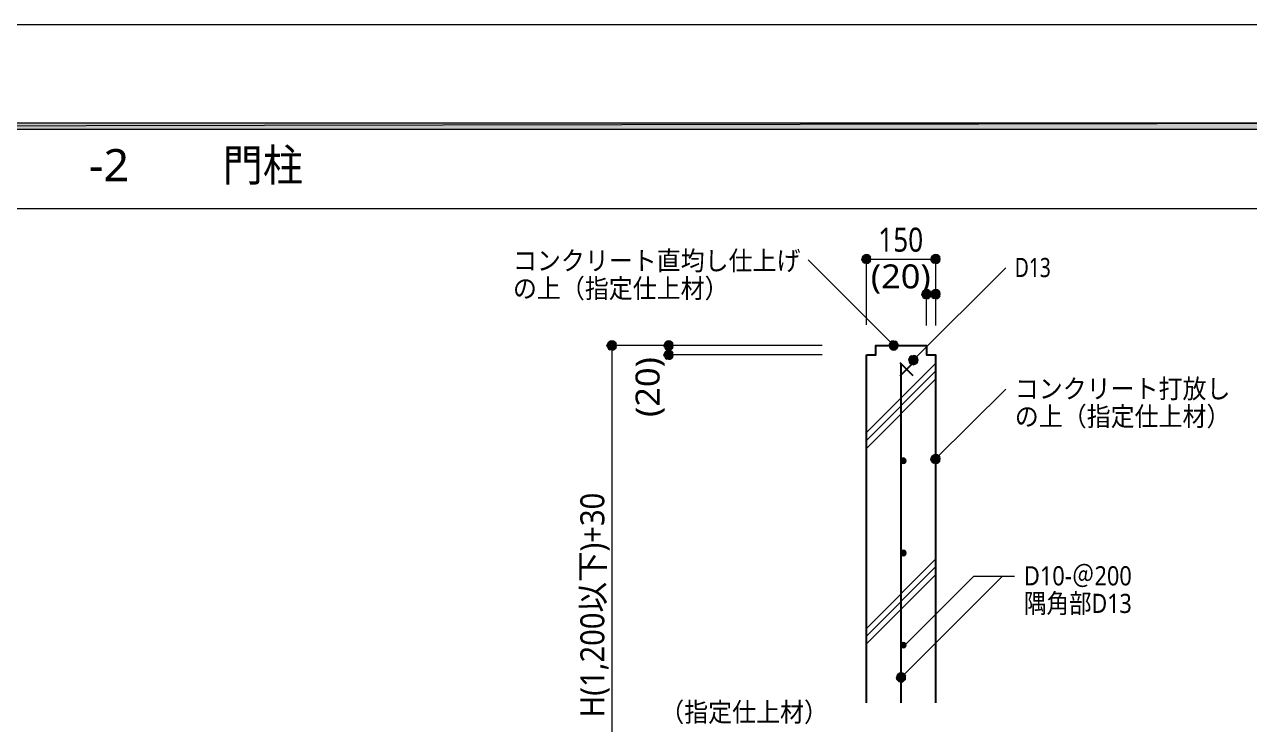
# Model space of a CAD drawing. Header units: millimetres. Extents: x 0 to 420, y 0 to 297.
# Drawn here: x 213.2 to 346.1, y 221.1 to 297 of the extents above; entities that cross this region are included whole.
import ezdxf
from ezdxf.enums import TextEntityAlignment as Align

# ---------------------------------------------------------------- set-up
doc = ezdxf.new("R2010")
doc.units = ezdxf.units.MM
doc.styles.add('kst32b', font='NotoSansJP-Variable.ttf')

msp = doc.modelspace()

# ---------------------------------------------------------------- hatches: boundary and pattern name
h = msp.add_hatch(color=7)
h.paths.add_polyline_path([(394.17, 285.62), (394.17, 286.32), (26.18, 285.62), (394.17, 285.62)])
h.paths.add_polyline_path([(394.17, 286.32), (26.18, 285.62), (26.18, 286.32), (394.17, 286.32)])
h = msp.add_hatch(color=7)
h.paths.add_polyline_path([(304.06, 271.72), (304.02, 271.53), (304.52, 271.53), (304.06, 271.72)])
h.paths.add_polyline_path([(304.02, 271.53), (304.52, 271.53), (304.06, 271.34), (304.02, 271.53)])
h.paths.add_polyline_path([(304.52, 271.53), (304.06, 271.34), (304.17, 271.19), (304.52, 271.53)])
h = msp.add_hatch(color=7)
h.paths.add_polyline_path([(304.52, 272.03), (304.33, 271.99), (304.52, 271.53), (304.52, 272.03)])
h.paths.add_polyline_path([(304.33, 271.99), (304.52, 271.53), (304.17, 271.89), (304.33, 271.99)])
h.paths.add_polyline_path([(304.52, 271.53), (304.17, 271.89), (304.06, 271.72), (304.52, 271.53)])
h = msp.add_hatch(color=7)
h.paths.add_polyline_path([(304.17, 271.19), (304.33, 271.08), (304.52, 271.53), (304.17, 271.19)])
h.paths.add_polyline_path([(304.33, 271.08), (304.52, 271.53), (304.52, 271.04), (304.33, 271.08)])
h.paths.add_polyline_path([(304.52, 271.53), (304.52, 271.04), (304.72, 271.08), (304.52, 271.53)])
for points in [[(304.72, 271.99), (304.52, 272.03), (304.52, 271.53), (304.72, 271.99)], [(312.21, 271.99), (312.02, 272.03), (312.02, 271.53), (312.21, 271.99)], [(311.21, 268.18), (311.02, 268.22), (311.02, 267.72), (311.21, 268.18)], [(312.21, 268.18), (312.02, 268.22), (312.02, 267.72), (312.21, 268.18)], [(277.07, 262.61), (276.88, 262.66), (276.88, 262.15), (277.07, 262.61)], [(283.23, 262.61), (283.04, 262.66), (283.04, 262.15), (283.23, 262.61)], [(307.28, 262.61), (307.13, 262.51), (307.47, 262.15), (307.28, 262.61)], [(283.23, 261.62), (283.04, 261.66), (283.04, 261.15), (283.23, 261.62)], [(309.14, 260.39), (309.24, 260.22), (309.6, 260.58), (309.14, 260.39)], [(312.21, 250.3), (312.02, 250.34), (312.02, 249.85), (312.21, 250.3)], [(308.46, 226.61), (308.27, 226.65), (308.27, 226.14), (308.46, 226.61)]]:
    msp.add_hatch(color=7).paths.add_polyline_path(points)
h = msp.add_hatch(color=7)
h.paths.add_polyline_path([(305.01, 271.53), (304.97, 271.72), (304.52, 271.53), (305.01, 271.53)])
h.paths.add_polyline_path([(304.97, 271.72), (304.52, 271.53), (304.86, 271.89), (304.97, 271.72)])
h.paths.add_polyline_path([(304.52, 271.53), (304.86, 271.89), (304.72, 271.99), (304.52, 271.53)])
h = msp.add_hatch(color=7)
h.paths.add_polyline_path([(304.72, 271.08), (304.86, 271.19), (304.52, 271.53), (304.72, 271.08)])
h.paths.add_polyline_path([(304.86, 271.19), (304.52, 271.53), (304.97, 271.34), (304.86, 271.19)])
h.paths.add_polyline_path([(304.52, 271.53), (304.97, 271.34), (305.01, 271.53), (304.52, 271.53)])
h = msp.add_hatch(color=7)
h.paths.add_polyline_path([(311.55, 271.72), (311.51, 271.53), (312.02, 271.53), (311.55, 271.72)])
h.paths.add_polyline_path([(311.51, 271.53), (312.02, 271.53), (311.55, 271.34), (311.51, 271.53)])
h.paths.add_polyline_path([(312.02, 271.53), (311.55, 271.34), (311.66, 271.19), (312.02, 271.53)])
h = msp.add_hatch(color=7)
h.paths.add_polyline_path([(312.02, 272.03), (311.83, 271.99), (312.02, 271.53), (312.02, 272.03)])
h.paths.add_polyline_path([(311.83, 271.99), (312.02, 271.53), (311.66, 271.89), (311.83, 271.99)])
h.paths.add_polyline_path([(312.02, 271.53), (311.66, 271.89), (311.55, 271.72), (312.02, 271.53)])
h = msp.add_hatch(color=7)
h.paths.add_polyline_path([(311.66, 271.19), (311.83, 271.08), (312.02, 271.53), (311.66, 271.19)])
h.paths.add_polyline_path([(311.83, 271.08), (312.02, 271.53), (312.02, 271.04), (311.83, 271.08)])
h.paths.add_polyline_path([(312.02, 271.53), (312.02, 271.04), (312.21, 271.08), (312.02, 271.53)])
h = msp.add_hatch(color=7)
h.paths.add_polyline_path([(312.53, 271.53), (312.48, 271.72), (312.02, 271.53), (312.53, 271.53)])
h.paths.add_polyline_path([(312.48, 271.72), (312.02, 271.53), (312.38, 271.89), (312.48, 271.72)])
h.paths.add_polyline_path([(312.02, 271.53), (312.38, 271.89), (312.21, 271.99), (312.02, 271.53)])
h = msp.add_hatch(color=7)
h.paths.add_polyline_path([(312.21, 271.08), (312.38, 271.19), (312.02, 271.53), (312.21, 271.08)])
h.paths.add_polyline_path([(312.38, 271.19), (312.02, 271.53), (312.48, 271.34), (312.38, 271.19)])
h.paths.add_polyline_path([(312.02, 271.53), (312.48, 271.34), (312.53, 271.53), (312.02, 271.53)])
h = msp.add_hatch(color=7)
h.paths.add_polyline_path([(310.56, 267.91), (310.52, 267.72), (311.02, 267.72), (310.56, 267.91)])
h.paths.add_polyline_path([(310.52, 267.72), (311.02, 267.72), (310.56, 267.53), (310.52, 267.72)])
h.paths.add_polyline_path([(311.02, 267.72), (310.56, 267.53), (310.66, 267.36), (311.02, 267.72)])
h = msp.add_hatch(color=7)
h.paths.add_polyline_path([(311.02, 268.22), (310.83, 268.18), (311.02, 267.72), (311.02, 268.22)])
h.paths.add_polyline_path([(310.83, 268.18), (311.02, 267.72), (310.66, 268.08), (310.83, 268.18)])
h.paths.add_polyline_path([(311.02, 267.72), (310.66, 268.08), (310.56, 267.91), (311.02, 267.72)])
h = msp.add_hatch(color=7)
h.paths.add_polyline_path([(310.66, 267.36), (310.83, 267.25), (311.02, 267.72), (310.66, 267.36)])
h.paths.add_polyline_path([(310.83, 267.25), (311.02, 267.72), (311.02, 267.23), (310.83, 267.25)])
h.paths.add_polyline_path([(311.02, 267.72), (311.02, 267.23), (311.21, 267.25), (311.02, 267.72)])
h = msp.add_hatch(color=7)
h.paths.add_polyline_path([(311.51, 267.72), (311.47, 267.91), (311.02, 267.72), (311.51, 267.72)])
h.paths.add_polyline_path([(311.47, 267.91), (311.02, 267.72), (311.36, 268.08), (311.47, 267.91)])
h.paths.add_polyline_path([(311.02, 267.72), (311.36, 268.08), (311.21, 268.18), (311.02, 267.72)])
h = msp.add_hatch(color=7)
h.paths.add_polyline_path([(311.21, 267.25), (311.36, 267.36), (311.02, 267.72), (311.21, 267.25)])
h.paths.add_polyline_path([(311.36, 267.36), (311.02, 267.72), (311.47, 267.53), (311.36, 267.36)])
h.paths.add_polyline_path([(311.02, 267.72), (311.47, 267.53), (311.51, 267.72), (311.02, 267.72)])
h = msp.add_hatch(color=7)
h.paths.add_polyline_path([(311.55, 267.91), (311.51, 267.72), (312.02, 267.72), (311.55, 267.91)])
h.paths.add_polyline_path([(311.51, 267.72), (312.02, 267.72), (311.55, 267.53), (311.51, 267.72)])
h.paths.add_polyline_path([(312.02, 267.72), (311.55, 267.53), (311.66, 267.36), (312.02, 267.72)])
h = msp.add_hatch(color=7)
h.paths.add_polyline_path([(312.02, 268.22), (311.83, 268.18), (312.02, 267.72), (312.02, 268.22)])
h.paths.add_polyline_path([(311.83, 268.18), (312.02, 267.72), (311.66, 268.08), (311.83, 268.18)])
h.paths.add_polyline_path([(312.02, 267.72), (311.66, 268.08), (311.55, 267.91), (312.02, 267.72)])
h = msp.add_hatch(color=7)
h.paths.add_polyline_path([(311.66, 267.36), (311.83, 267.25), (312.02, 267.72), (311.66, 267.36)])
h.paths.add_polyline_path([(311.83, 267.25), (312.02, 267.72), (312.02, 267.23), (311.83, 267.25)])
h.paths.add_polyline_path([(312.02, 267.72), (312.02, 267.23), (312.21, 267.25), (312.02, 267.72)])
h = msp.add_hatch(color=7)
h.paths.add_polyline_path([(312.53, 267.72), (312.48, 267.91), (312.02, 267.72), (312.53, 267.72)])
h.paths.add_polyline_path([(312.48, 267.91), (312.02, 267.72), (312.38, 268.08), (312.48, 267.91)])
h.paths.add_polyline_path([(312.02, 267.72), (312.38, 268.08), (312.21, 268.18), (312.02, 267.72)])
h = msp.add_hatch(color=7)
h.paths.add_polyline_path([(312.21, 267.25), (312.38, 267.36), (312.02, 267.72), (312.21, 267.25)])
h.paths.add_polyline_path([(312.38, 267.36), (312.02, 267.72), (312.48, 267.53), (312.38, 267.36)])
h.paths.add_polyline_path([(312.02, 267.72), (312.48, 267.53), (312.53, 267.72), (312.02, 267.72)])
h = msp.add_hatch(color=7)
h.paths.add_polyline_path([(276.42, 262.34), (276.37, 262.15), (276.88, 262.15), (276.42, 262.34)])
h.paths.add_polyline_path([(276.37, 262.15), (276.88, 262.15), (276.42, 261.96), (276.37, 262.15)])
h.paths.add_polyline_path([(276.88, 262.15), (276.42, 261.96), (276.52, 261.81), (276.88, 262.15)])
h = msp.add_hatch(color=7)
h.paths.add_polyline_path([(276.88, 262.66), (276.69, 262.61), (276.88, 262.15), (276.88, 262.66)])
h.paths.add_polyline_path([(276.69, 262.61), (276.88, 262.15), (276.52, 262.51), (276.69, 262.61)])
h.paths.add_polyline_path([(276.88, 262.15), (276.52, 262.51), (276.42, 262.34), (276.88, 262.15)])
h = msp.add_hatch(color=7)
h.paths.add_polyline_path([(276.52, 261.81), (276.69, 261.7), (276.88, 262.15), (276.52, 261.81)])
h.paths.add_polyline_path([(276.69, 261.7), (276.88, 262.15), (276.88, 261.66), (276.69, 261.7)])
h.paths.add_polyline_path([(276.88, 262.15), (276.88, 261.66), (277.07, 261.7), (276.88, 262.15)])
h = msp.add_hatch(color=7)
h.paths.add_polyline_path([(277.39, 262.15), (277.35, 262.34), (276.88, 262.15), (277.39, 262.15)])
h.paths.add_polyline_path([(277.35, 262.34), (276.88, 262.15), (277.24, 262.51), (277.35, 262.34)])
h.paths.add_polyline_path([(276.88, 262.15), (277.24, 262.51), (277.07, 262.61), (276.88, 262.15)])
h = msp.add_hatch(color=7)
h.paths.add_polyline_path([(277.07, 261.7), (277.24, 261.81), (276.88, 262.15), (277.07, 261.7)])
h.paths.add_polyline_path([(277.24, 261.81), (276.88, 262.15), (277.35, 261.96), (277.24, 261.81)])
h.paths.add_polyline_path([(276.88, 262.15), (277.35, 261.96), (277.39, 262.15), (276.88, 262.15)])
h = msp.add_hatch(color=7)
h.paths.add_polyline_path([(282.6, 262.34), (282.55, 262.15), (283.04, 262.15), (282.6, 262.34)])
h.paths.add_polyline_path([(282.55, 262.15), (283.04, 262.15), (282.6, 261.96), (282.55, 262.15)])
h.paths.add_polyline_path([(283.04, 262.15), (282.6, 261.96), (282.7, 261.81), (283.04, 262.15)])
h = msp.add_hatch(color=7)
h.paths.add_polyline_path([(283.04, 262.66), (282.85, 262.61), (283.04, 262.15), (283.04, 262.66)])
h.paths.add_polyline_path([(282.85, 262.61), (283.04, 262.15), (282.7, 262.51), (282.85, 262.61)])
h.paths.add_polyline_path([(283.04, 262.15), (282.7, 262.51), (282.6, 262.34), (283.04, 262.15)])
h = msp.add_hatch(color=7)
h.paths.add_polyline_path([(282.7, 261.81), (282.85, 261.7), (283.04, 262.15), (282.7, 261.81)])
h.paths.add_polyline_path([(282.85, 261.7), (283.04, 262.15), (283.04, 261.66), (282.85, 261.7)])
h.paths.add_polyline_path([(283.04, 262.15), (283.04, 261.66), (283.23, 261.7), (283.04, 262.15)])
h = msp.add_hatch(color=7)
h.paths.add_polyline_path([(283.55, 262.15), (283.51, 262.34), (283.04, 262.15), (283.55, 262.15)])
h.paths.add_polyline_path([(283.51, 262.34), (283.04, 262.15), (283.4, 262.51), (283.51, 262.34)])
h.paths.add_polyline_path([(283.04, 262.15), (283.4, 262.51), (283.23, 262.61), (283.04, 262.15)])
h = msp.add_hatch(color=7)
h.paths.add_polyline_path([(283.23, 261.7), (283.4, 261.81), (283.04, 262.15), (283.23, 261.7)])
h.paths.add_polyline_path([(283.4, 261.81), (283.04, 262.15), (283.51, 261.96), (283.4, 261.81)])
h.paths.add_polyline_path([(283.04, 262.15), (283.51, 261.96), (283.55, 262.15), (283.04, 262.15)])
h = msp.add_hatch(color=7)
h.paths.add_polyline_path([(307.13, 262.51), (307, 262.34), (307.47, 262.15), (307.13, 262.51)])
h.paths.add_polyline_path([(307, 262.34), (307.47, 262.15), (306.98, 262.15), (307, 262.34)])
h.paths.add_polyline_path([(307.47, 262.15), (306.98, 262.15), (307, 261.96), (307.47, 262.15)])
h = msp.add_hatch(color=7)
h.paths.add_polyline_path([(307, 261.96), (307.13, 261.81), (307.47, 262.15), (307, 261.96)])
h.paths.add_polyline_path([(307.13, 261.81), (307.47, 262.15), (307.28, 261.7), (307.13, 261.81)])
h.paths.add_polyline_path([(307.47, 262.15), (307.28, 261.7), (307.47, 261.66), (307.47, 262.15)])
h = msp.add_hatch(color=7)
h.paths.add_polyline_path([(307.83, 262.51), (307.66, 262.61), (307.47, 262.15), (307.83, 262.51)])
h.paths.add_polyline_path([(307.66, 262.61), (307.47, 262.15), (307.47, 262.66), (307.66, 262.61)])
h.paths.add_polyline_path([(307.47, 262.15), (307.47, 262.66), (307.28, 262.61), (307.47, 262.15)])
h = msp.add_hatch(color=7)
h.paths.add_polyline_path([(307.93, 261.96), (307.97, 262.15), (307.47, 262.15), (307.93, 261.96)])
h.paths.add_polyline_path([(307.97, 262.15), (307.47, 262.15), (307.93, 262.34), (307.97, 262.15)])
h.paths.add_polyline_path([(307.47, 262.15), (307.93, 262.34), (307.83, 262.51), (307.47, 262.15)])
h = msp.add_hatch(color=7)
h.paths.add_polyline_path([(307.47, 261.66), (307.66, 261.7), (307.47, 262.15), (307.47, 261.66)])
h.paths.add_polyline_path([(307.66, 261.7), (307.47, 262.15), (307.83, 261.81), (307.66, 261.7)])
h.paths.add_polyline_path([(307.47, 262.15), (307.83, 261.81), (307.93, 261.96), (307.47, 262.15)])
h = msp.add_hatch(color=7)
h.paths.add_polyline_path([(282.6, 261.34), (282.55, 261.15), (283.04, 261.15), (282.6, 261.34)])
h.paths.add_polyline_path([(282.55, 261.15), (283.04, 261.15), (282.6, 260.96), (282.55, 261.15)])
h.paths.add_polyline_path([(283.04, 261.15), (282.6, 260.96), (282.7, 260.79), (283.04, 261.15)])
h = msp.add_hatch(color=7)
h.paths.add_polyline_path([(283.04, 261.66), (282.85, 261.62), (283.04, 261.15), (283.04, 261.66)])
h.paths.add_polyline_path([(282.85, 261.62), (283.04, 261.15), (282.7, 261.51), (282.85, 261.62)])
h.paths.add_polyline_path([(283.04, 261.15), (282.7, 261.51), (282.6, 261.34), (283.04, 261.15)])
h = msp.add_hatch(color=7)
h.paths.add_polyline_path([(282.7, 260.79), (282.85, 260.69), (283.04, 261.15), (282.7, 260.79)])
h.paths.add_polyline_path([(282.85, 260.69), (283.04, 261.15), (283.04, 260.67), (282.85, 260.69)])
h.paths.add_polyline_path([(283.04, 261.15), (283.04, 260.67), (283.23, 260.69), (283.04, 261.15)])
h = msp.add_hatch(color=7)
h.paths.add_polyline_path([(283.55, 261.15), (283.51, 261.34), (283.04, 261.15), (283.55, 261.15)])
h.paths.add_polyline_path([(283.51, 261.34), (283.04, 261.15), (283.4, 261.51), (283.51, 261.34)])
h.paths.add_polyline_path([(283.04, 261.15), (283.4, 261.51), (283.23, 261.62), (283.04, 261.15)])
h = msp.add_hatch(color=7)
h.paths.add_polyline_path([(283.23, 260.69), (283.4, 260.79), (283.04, 261.15), (283.23, 260.69)])
h.paths.add_polyline_path([(283.4, 260.79), (283.04, 261.15), (283.51, 260.96), (283.4, 260.79)])
h.paths.add_polyline_path([(283.04, 261.15), (283.51, 260.96), (283.55, 261.15), (283.04, 261.15)])
h = msp.add_hatch(color=7)
h.paths.add_polyline_path([(309.24, 260.94), (309.14, 260.77), (309.6, 260.58), (309.24, 260.94)])
h.paths.add_polyline_path([(309.14, 260.77), (309.6, 260.58), (309.12, 260.58), (309.14, 260.77)])
h.paths.add_polyline_path([(309.6, 260.58), (309.12, 260.58), (309.14, 260.39), (309.6, 260.58)])
h = msp.add_hatch(color=7)
h.paths.add_polyline_path([(309.8, 261.05), (309.6, 261.09), (309.6, 260.58), (309.8, 261.05)])
h.paths.add_polyline_path([(309.6, 261.09), (309.6, 260.58), (309.41, 261.05), (309.6, 261.09)])
h.paths.add_polyline_path([(309.6, 260.58), (309.41, 261.05), (309.24, 260.94), (309.6, 260.58)])
h = msp.add_hatch(color=7)
h.paths.add_polyline_path([(309.24, 260.22), (309.41, 260.12), (309.6, 260.58), (309.24, 260.22)])
h.paths.add_polyline_path([(309.41, 260.12), (309.6, 260.58), (309.6, 260.07), (309.41, 260.12)])
h.paths.add_polyline_path([(309.6, 260.58), (309.6, 260.07), (309.8, 260.12), (309.6, 260.58)])
h = msp.add_hatch(color=7)
h.paths.add_polyline_path([(310.11, 260.58), (310.07, 260.77), (309.6, 260.58), (310.11, 260.58)])
h.paths.add_polyline_path([(310.07, 260.77), (309.6, 260.58), (309.96, 260.94), (310.07, 260.77)])
h.paths.add_polyline_path([(309.6, 260.58), (309.96, 260.94), (309.8, 261.05), (309.6, 260.58)])
h = msp.add_hatch(color=7)
h.paths.add_polyline_path([(309.8, 260.12), (309.96, 260.22), (309.6, 260.58), (309.8, 260.12)])
h.paths.add_polyline_path([(309.96, 260.22), (309.6, 260.58), (310.07, 260.39), (309.96, 260.22)])
h.paths.add_polyline_path([(309.6, 260.58), (310.07, 260.39), (310.11, 260.58), (309.6, 260.58)])
h = msp.add_hatch(color=7)
h.paths.add_polyline_path([(308.53, 249.96), (308.36, 249.91), (308.53, 249.66), (308.53, 249.96)])
h.paths.add_polyline_path([(308.36, 249.91), (308.53, 249.66), (308.25, 249.81), (308.36, 249.91)])
h.paths.add_polyline_path([(308.53, 249.66), (308.25, 249.81), (308.21, 249.66), (308.53, 249.66)])
h = msp.add_hatch(color=7)
h.paths.add_polyline_path([(308.82, 249.66), (308.78, 249.81), (308.53, 249.66), (308.82, 249.66)])
h.paths.add_polyline_path([(308.78, 249.81), (308.53, 249.66), (308.67, 249.91), (308.78, 249.81)])
h.paths.add_polyline_path([(308.53, 249.66), (308.67, 249.91), (308.53, 249.96), (308.53, 249.66)])
h = msp.add_hatch(color=7)
h.paths.add_polyline_path([(311.55, 250.04), (311.51, 249.85), (312.02, 249.85), (311.55, 250.04)])
h.paths.add_polyline_path([(311.51, 249.85), (312.02, 249.85), (311.55, 249.64), (311.51, 249.85)])
h.paths.add_polyline_path([(312.02, 249.85), (311.55, 249.64), (311.66, 249.49), (312.02, 249.85)])
h = msp.add_hatch(color=7)
h.paths.add_polyline_path([(312.02, 250.34), (311.83, 250.3), (312.02, 249.85), (312.02, 250.34)])
h.paths.add_polyline_path([(311.83, 250.3), (312.02, 249.85), (311.66, 250.19), (311.83, 250.3)])
h.paths.add_polyline_path([(312.02, 249.85), (311.66, 250.19), (311.55, 250.04), (312.02, 249.85)])
h = msp.add_hatch(color=7)
h.paths.add_polyline_path([(311.66, 249.49), (311.83, 249.39), (312.02, 249.85), (311.66, 249.49)])
h.paths.add_polyline_path([(311.83, 249.39), (312.02, 249.85), (312.02, 249.34), (311.83, 249.39)])
h.paths.add_polyline_path([(312.02, 249.85), (312.02, 249.34), (312.21, 249.39), (312.02, 249.85)])
h = msp.add_hatch(color=7)
h.paths.add_polyline_path([(312.53, 249.85), (312.48, 250.04), (312.02, 249.85), (312.53, 249.85)])
h.paths.add_polyline_path([(312.48, 250.04), (312.02, 249.85), (312.38, 250.19), (312.48, 250.04)])
h.paths.add_polyline_path([(312.02, 249.85), (312.38, 250.19), (312.21, 250.3), (312.02, 249.85)])
h = msp.add_hatch(color=7)
h.paths.add_polyline_path([(312.21, 249.39), (312.38, 249.49), (312.02, 249.85), (312.21, 249.39)])
h.paths.add_polyline_path([(312.38, 249.49), (312.02, 249.85), (312.48, 249.64), (312.38, 249.49)])
h.paths.add_polyline_path([(312.02, 249.85), (312.48, 249.64), (312.53, 249.85), (312.02, 249.85)])
h = msp.add_hatch(color=7)
h.paths.add_polyline_path([(308.21, 249.66), (308.25, 249.51), (308.53, 249.66), (308.21, 249.66)])
h.paths.add_polyline_path([(308.25, 249.51), (308.53, 249.66), (308.36, 249.41), (308.25, 249.51)])
h.paths.add_polyline_path([(308.53, 249.66), (308.36, 249.41), (308.53, 249.36), (308.53, 249.66)])
h = msp.add_hatch(color=7)
h.paths.add_polyline_path([(308.53, 249.36), (308.67, 249.41), (308.53, 249.66), (308.53, 249.36)])
h.paths.add_polyline_path([(308.67, 249.41), (308.53, 249.66), (308.78, 249.51), (308.67, 249.41)])
h.paths.add_polyline_path([(308.53, 249.66), (308.78, 249.51), (308.82, 249.66), (308.53, 249.66)])
h = msp.add_hatch(color=7)
h.paths.add_polyline_path([(308.53, 239.97), (308.36, 239.92), (308.53, 239.65), (308.53, 239.97)])
h.paths.add_polyline_path([(308.36, 239.92), (308.53, 239.65), (308.25, 239.82), (308.36, 239.92)])
h.paths.add_polyline_path([(308.53, 239.65), (308.25, 239.82), (308.21, 239.65), (308.53, 239.65)])
h = msp.add_hatch(color=7)
h.paths.add_polyline_path([(308.21, 239.65), (308.25, 239.5), (308.53, 239.65), (308.21, 239.65)])
h.paths.add_polyline_path([(308.25, 239.5), (308.53, 239.65), (308.36, 239.39), (308.25, 239.5)])
h.paths.add_polyline_path([(308.53, 239.65), (308.36, 239.39), (308.53, 239.35), (308.53, 239.65)])
h = msp.add_hatch(color=7)
h.paths.add_polyline_path([(308.82, 239.65), (308.78, 239.82), (308.53, 239.65), (308.82, 239.65)])
h.paths.add_polyline_path([(308.78, 239.82), (308.53, 239.65), (308.67, 239.92), (308.78, 239.82)])
h.paths.add_polyline_path([(308.53, 239.65), (308.67, 239.92), (308.53, 239.97), (308.53, 239.65)])
h = msp.add_hatch(color=7)
h.paths.add_polyline_path([(308.53, 239.35), (308.67, 239.39), (308.53, 239.65), (308.53, 239.35)])
h.paths.add_polyline_path([(308.67, 239.39), (308.53, 239.65), (308.78, 239.5), (308.67, 239.39)])
h.paths.add_polyline_path([(308.53, 239.65), (308.78, 239.5), (308.82, 239.65), (308.53, 239.65)])
h = msp.add_hatch(color=7)
h.paths.add_polyline_path([(308.53, 229.95), (308.36, 229.91), (308.53, 229.66), (308.53, 229.95)])
h.paths.add_polyline_path([(308.36, 229.91), (308.53, 229.66), (308.25, 229.81), (308.36, 229.91)])
h.paths.add_polyline_path([(308.53, 229.66), (308.25, 229.81), (308.21, 229.66), (308.53, 229.66)])
h = msp.add_hatch(color=7)
h.paths.add_polyline_path([(308.82, 229.66), (308.78, 229.81), (308.53, 229.66), (308.82, 229.66)])
h.paths.add_polyline_path([(308.78, 229.81), (308.53, 229.66), (308.67, 229.91), (308.78, 229.81)])
h.paths.add_polyline_path([(308.53, 229.66), (308.67, 229.91), (308.53, 229.95), (308.53, 229.66)])
h = msp.add_hatch(color=7)
h.paths.add_polyline_path([(308.21, 229.66), (308.25, 229.51), (308.53, 229.66), (308.21, 229.66)])
h.paths.add_polyline_path([(308.25, 229.51), (308.53, 229.66), (308.36, 229.4), (308.25, 229.51)])
h.paths.add_polyline_path([(308.53, 229.66), (308.36, 229.4), (308.53, 229.36), (308.53, 229.66)])
h = msp.add_hatch(color=7)
h.paths.add_polyline_path([(308.53, 229.36), (308.67, 229.4), (308.53, 229.66), (308.53, 229.36)])
h.paths.add_polyline_path([(308.67, 229.4), (308.53, 229.66), (308.78, 229.51), (308.67, 229.4)])
h.paths.add_polyline_path([(308.53, 229.66), (308.78, 229.51), (308.82, 229.66), (308.53, 229.66)])
h = msp.add_hatch(color=7)
h.paths.add_polyline_path([(307.81, 226.34), (307.76, 226.14), (308.27, 226.14), (307.81, 226.34)])
h.paths.add_polyline_path([(307.76, 226.14), (308.27, 226.14), (307.81, 225.95), (307.76, 226.14)])
h.paths.add_polyline_path([(308.27, 226.14), (307.81, 225.95), (307.91, 225.81), (308.27, 226.14)])
h = msp.add_hatch(color=7)
h.paths.add_polyline_path([(308.27, 226.65), (308.08, 226.61), (308.27, 226.14), (308.27, 226.65)])
h.paths.add_polyline_path([(308.08, 226.61), (308.27, 226.14), (307.91, 226.5), (308.08, 226.61)])
h.paths.add_polyline_path([(308.27, 226.14), (307.91, 226.5), (307.81, 226.34), (308.27, 226.14)])
h = msp.add_hatch(color=7)
h.paths.add_polyline_path([(307.91, 225.81), (308.08, 225.7), (308.27, 226.14), (307.91, 225.81)])
h.paths.add_polyline_path([(308.08, 225.7), (308.27, 226.14), (308.27, 225.66), (308.08, 225.7)])
h.paths.add_polyline_path([(308.27, 226.14), (308.27, 225.66), (308.46, 225.7), (308.27, 226.14)])
h = msp.add_hatch(color=7)
h.paths.add_polyline_path([(308.76, 226.14), (308.74, 226.34), (308.27, 226.14), (308.76, 226.14)])
h.paths.add_polyline_path([(308.74, 226.34), (308.27, 226.14), (308.61, 226.5), (308.74, 226.34)])
h.paths.add_polyline_path([(308.27, 226.14), (308.61, 226.5), (308.46, 226.61), (308.27, 226.14)])
h = msp.add_hatch(color=7)
h.paths.add_polyline_path([(308.46, 225.7), (308.61, 225.81), (308.27, 226.14), (308.46, 225.7)])
h.paths.add_polyline_path([(308.61, 225.81), (308.27, 226.14), (308.74, 225.95), (308.61, 225.81)])
h.paths.add_polyline_path([(308.27, 226.14), (308.74, 225.95), (308.76, 226.14), (308.27, 226.14)])

# ---------------------------------------------------------------- linework, layer by layer
at = {"lineweight": 13}
msp.add_lwpolyline([(0.19, 0), (0.19, 296.97), (420.16, 296.97), (420.16, 0)], close=True, dxfattribs=at)
at = {"lineweight": 0}
for points in [[(394.17, 285.62), (394.17, 286.32), (26.18, 285.62)], [(394.17, 286.32), (26.18, 285.62), (26.18, 286.32)], [(304.06, 271.72), (304.02, 271.53), (304.52, 271.53)], [(304.02, 271.53), (304.52, 271.53), (304.06, 271.34)], [(304.52, 271.53), (304.17, 271.89), (304.06, 271.72)], [(304.52, 271.53), (304.06, 271.34), (304.17, 271.19)], [(304.33, 271.99), (304.52, 271.53), (304.17, 271.89)], [(304.17, 271.19), (304.33, 271.08), (304.52, 271.53)], [(304.52, 272.03), (304.33, 271.99), (304.52, 271.53)], [(304.33, 271.08), (304.52, 271.53), (304.52, 271.04)], [(304.72, 271.99), (304.52, 272.03), (304.52, 271.53)], [(304.52, 271.53), (304.86, 271.89), (304.72, 271.99)], [(304.97, 271.72), (304.52, 271.53), (304.86, 271.89)], [(305.01, 271.53), (304.97, 271.72), (304.52, 271.53)], [(304.52, 271.53), (304.52, 271.04), (304.72, 271.08)], [(304.72, 271.08), (304.86, 271.19), (304.52, 271.53)], [(304.86, 271.19), (304.52, 271.53), (304.97, 271.34)], [(304.52, 271.53), (304.97, 271.34), (305.01, 271.53)], [(311.55, 271.72), (311.51, 271.53), (312.02, 271.53)], [(311.51, 271.53), (312.02, 271.53), (311.55, 271.34)], [(312.02, 271.53), (311.66, 271.89), (311.55, 271.72)], [(312.02, 271.53), (311.55, 271.34), (311.66, 271.19)], [(311.83, 271.99), (312.02, 271.53), (311.66, 271.89)], [(311.66, 271.19), (311.83, 271.08), (312.02, 271.53)], [(312.02, 272.03), (311.83, 271.99), (312.02, 271.53)], [(311.83, 271.08), (312.02, 271.53), (312.02, 271.04)], [(312.21, 271.99), (312.02, 272.03), (312.02, 271.53)], [(312.02, 271.53), (312.38, 271.89), (312.21, 271.99)], [(312.48, 271.72), (312.02, 271.53), (312.38, 271.89)], [(312.53, 271.53), (312.48, 271.72), (312.02, 271.53)], [(312.02, 271.53), (312.02, 271.04), (312.21, 271.08)], [(312.21, 271.08), (312.38, 271.19), (312.02, 271.53)], [(312.38, 271.19), (312.02, 271.53), (312.48, 271.34)], [(312.02, 271.53), (312.48, 271.34), (312.53, 271.53)], [(310.56, 267.91), (310.52, 267.72), (311.02, 267.72)], [(310.52, 267.72), (311.02, 267.72), (310.56, 267.53)], [(311.02, 267.72), (310.66, 268.08), (310.56, 267.91)], [(311.02, 267.72), (310.56, 267.53), (310.66, 267.36)], [(310.83, 268.18), (311.02, 267.72), (310.66, 268.08)], [(310.66, 267.36), (310.83, 267.25), (311.02, 267.72)], [(311.02, 268.22), (310.83, 268.18), (311.02, 267.72)], [(310.83, 267.25), (311.02, 267.72), (311.02, 267.23)], [(311.21, 268.18), (311.02, 268.22), (311.02, 267.72)], [(311.02, 267.72), (311.36, 268.08), (311.21, 268.18)], [(311.47, 267.91), (311.02, 267.72), (311.36, 268.08)], [(311.51, 267.72), (311.47, 267.91), (311.02, 267.72)], [(311.02, 267.72), (311.02, 267.23), (311.21, 267.25)], [(311.21, 267.25), (311.36, 267.36), (311.02, 267.72)], [(311.36, 267.36), (311.02, 267.72), (311.47, 267.53)], [(311.02, 267.72), (311.47, 267.53), (311.51, 267.72)], [(311.55, 267.91), (311.51, 267.72), (312.02, 267.72)], [(311.51, 267.72), (312.02, 267.72), (311.55, 267.53)], [(312.02, 267.72), (311.66, 268.08), (311.55, 267.91)], [(312.02, 267.72), (311.55, 267.53), (311.66, 267.36)], [(311.83, 268.18), (312.02, 267.72), (311.66, 268.08)], [(311.66, 267.36), (311.83, 267.25), (312.02, 267.72)], [(312.02, 268.22), (311.83, 268.18), (312.02, 267.72)], [(311.83, 267.25), (312.02, 267.72), (312.02, 267.23)], [(312.21, 268.18), (312.02, 268.22), (312.02, 267.72)], [(312.02, 267.72), (312.38, 268.08), (312.21, 268.18)], [(312.48, 267.91), (312.02, 267.72), (312.38, 268.08)], [(312.53, 267.72), (312.48, 267.91), (312.02, 267.72)], [(312.02, 267.72), (312.02, 267.23), (312.21, 267.25)], [(312.21, 267.25), (312.38, 267.36), (312.02, 267.72)], [(312.38, 267.36), (312.02, 267.72), (312.48, 267.53)], [(312.02, 267.72), (312.48, 267.53), (312.53, 267.72)], [(276.42, 262.34), (276.37, 262.15), (276.88, 262.15)], [(276.37, 262.15), (276.88, 262.15), (276.42, 261.96)], [(276.88, 262.15), (276.52, 262.51), (276.42, 262.34)], [(276.88, 262.15), (276.42, 261.96), (276.52, 261.81)], [(276.69, 262.61), (276.88, 262.15), (276.52, 262.51)], [(276.52, 261.81), (276.69, 261.7), (276.88, 262.15)], [(276.88, 262.66), (276.69, 262.61), (276.88, 262.15)], [(276.69, 261.7), (276.88, 262.15), (276.88, 261.66)], [(277.07, 262.61), (276.88, 262.66), (276.88, 262.15)], [(276.88, 262.15), (277.24, 262.51), (277.07, 262.61)], [(277.35, 262.34), (276.88, 262.15), (277.24, 262.51)], [(277.39, 262.15), (277.35, 262.34), (276.88, 262.15)], [(276.88, 262.15), (276.88, 261.66), (277.07, 261.7)], [(277.07, 261.7), (277.24, 261.81), (276.88, 262.15)], [(277.24, 261.81), (276.88, 262.15), (277.35, 261.96)], [(276.88, 262.15), (277.35, 261.96), (277.39, 262.15)], [(282.6, 262.34), (282.55, 262.15), (283.04, 262.15)], [(282.55, 262.15), (283.04, 262.15), (282.6, 261.96)], [(283.04, 262.15), (282.7, 262.51), (282.6, 262.34)], [(283.04, 262.15), (282.6, 261.96), (282.7, 261.81)], [(282.85, 262.61), (283.04, 262.15), (282.7, 262.51)], [(282.7, 261.81), (282.85, 261.7), (283.04, 262.15)], [(283.04, 262.66), (282.85, 262.61), (283.04, 262.15)], [(282.85, 261.7), (283.04, 262.15), (283.04, 261.66)], [(283.23, 262.61), (283.04, 262.66), (283.04, 262.15)], [(283.04, 262.15), (283.4, 262.51), (283.23, 262.61)], [(283.51, 262.34), (283.04, 262.15), (283.4, 262.51)], [(283.55, 262.15), (283.51, 262.34), (283.04, 262.15)], [(283.04, 262.15), (283.04, 261.66), (283.23, 261.7)], [(283.23, 261.7), (283.4, 261.81), (283.04, 262.15)], [(283.4, 261.81), (283.04, 262.15), (283.51, 261.96)], [(283.04, 262.15), (283.51, 261.96), (283.55, 262.15)], [(307, 262.34), (307.47, 262.15), (306.98, 262.15)], [(307.47, 262.15), (306.98, 262.15), (307, 261.96)], [(307.13, 262.51), (307, 262.34), (307.47, 262.15)], [(307, 261.96), (307.13, 261.81), (307.47, 262.15)], [(307.28, 262.61), (307.13, 262.51), (307.47, 262.15)], [(307.13, 261.81), (307.47, 262.15), (307.28, 261.7)], [(307.47, 262.15), (307.47, 262.66), (307.28, 262.61)], [(307.47, 262.15), (307.28, 261.7), (307.47, 261.66)], [(307.66, 262.61), (307.47, 262.15), (307.47, 262.66)], [(307.83, 262.51), (307.66, 262.61), (307.47, 262.15)], [(307.47, 262.15), (307.93, 262.34), (307.83, 262.51)], [(307.97, 262.15), (307.47, 262.15), (307.93, 262.34)], [(307.47, 261.66), (307.66, 261.7), (307.47, 262.15)], [(307.66, 261.7), (307.47, 262.15), (307.83, 261.81)], [(307.47, 262.15), (307.83, 261.81), (307.93, 261.96)], [(307.93, 261.96), (307.97, 262.15), (307.47, 262.15)], [(282.6, 261.34), (282.55, 261.15), (283.04, 261.15)], [(282.55, 261.15), (283.04, 261.15), (282.6, 260.96)], [(283.04, 261.15), (282.7, 261.51), (282.6, 261.34)], [(283.04, 261.15), (282.6, 260.96), (282.7, 260.79)], [(282.85, 261.62), (283.04, 261.15), (282.7, 261.51)], [(282.7, 260.79), (282.85, 260.69), (283.04, 261.15)], [(283.04, 261.66), (282.85, 261.62), (283.04, 261.15)], [(282.85, 260.69), (283.04, 261.15), (283.04, 260.67)], [(283.23, 261.62), (283.04, 261.66), (283.04, 261.15)], [(283.04, 261.15), (283.4, 261.51), (283.23, 261.62)], [(283.51, 261.34), (283.04, 261.15), (283.4, 261.51)], [(283.55, 261.15), (283.51, 261.34), (283.04, 261.15)], [(283.04, 261.15), (283.04, 260.67), (283.23, 260.69)], [(283.23, 260.69), (283.4, 260.79), (283.04, 261.15)], [(283.4, 260.79), (283.04, 261.15), (283.51, 260.96)], [(283.04, 261.15), (283.51, 260.96), (283.55, 261.15)], [(309.14, 260.77), (309.6, 260.58), (309.12, 260.58)], [(309.6, 260.58), (309.12, 260.58), (309.14, 260.39)], [(309.24, 260.94), (309.14, 260.77), (309.6, 260.58)], [(309.14, 260.39), (309.24, 260.22), (309.6, 260.58)], [(309.6, 260.58), (309.41, 261.05), (309.24, 260.94)], [(309.24, 260.22), (309.41, 260.12), (309.6, 260.58)], [(309.6, 261.09), (309.6, 260.58), (309.41, 261.05)], [(309.41, 260.12), (309.6, 260.58), (309.6, 260.07)], [(309.8, 261.05), (309.6, 261.09), (309.6, 260.58)], [(309.6, 260.58), (309.96, 260.94), (309.8, 261.05)], [(310.07, 260.77), (309.6, 260.58), (309.96, 260.94)], [(310.11, 260.58), (310.07, 260.77), (309.6, 260.58)], [(309.6, 260.58), (309.6, 260.07), (309.8, 260.12)], [(309.8, 260.12), (309.96, 260.22), (309.6, 260.58)], [(309.96, 260.22), (309.6, 260.58), (310.07, 260.39)], [(309.6, 260.58), (310.07, 260.39), (310.11, 260.58)], [(308.36, 249.91), (308.53, 249.66), (308.25, 249.81)], [(308.53, 249.96), (308.36, 249.91), (308.53, 249.66)], [(308.53, 249.66), (308.67, 249.91), (308.53, 249.96)], [(308.78, 249.81), (308.53, 249.66), (308.67, 249.91)], [(311.55, 250.04), (311.51, 249.85), (312.02, 249.85)], [(311.51, 249.85), (312.02, 249.85), (311.55, 249.64)], [(312.02, 249.85), (311.66, 250.19), (311.55, 250.04)], [(312.02, 249.85), (311.55, 249.64), (311.66, 249.49)], [(311.83, 250.3), (312.02, 249.85), (311.66, 250.19)], [(311.66, 249.49), (311.83, 249.39), (312.02, 249.85)], [(312.02, 250.34), (311.83, 250.3), (312.02, 249.85)], [(311.83, 249.39), (312.02, 249.85), (312.02, 249.34)], [(312.21, 250.3), (312.02, 250.34), (312.02, 249.85)], [(312.02, 249.85), (312.38, 250.19), (312.21, 250.3)], [(312.48, 250.04), (312.02, 249.85), (312.38, 250.19)], [(312.53, 249.85), (312.48, 250.04), (312.02, 249.85)], [(312.02, 249.85), (312.02, 249.34), (312.21, 249.39)], [(312.21, 249.39), (312.38, 249.49), (312.02, 249.85)], [(312.38, 249.49), (312.02, 249.85), (312.48, 249.64)], [(312.02, 249.85), (312.48, 249.64), (312.53, 249.85)], [(308.53, 249.66), (308.25, 249.81), (308.21, 249.66)], [(308.21, 249.66), (308.25, 249.51), (308.53, 249.66)], [(308.25, 249.51), (308.53, 249.66), (308.36, 249.41)], [(308.53, 249.66), (308.36, 249.41), (308.53, 249.36)], [(308.82, 249.66), (308.78, 249.81), (308.53, 249.66)], [(308.53, 249.36), (308.67, 249.41), (308.53, 249.66)], [(308.67, 249.41), (308.53, 249.66), (308.78, 249.51)], [(308.53, 249.66), (308.78, 249.51), (308.82, 249.66)], [(308.53, 239.65), (308.25, 239.82), (308.21, 239.65)], [(308.21, 239.65), (308.25, 239.5), (308.53, 239.65)], [(308.36, 239.92), (308.53, 239.65), (308.25, 239.82)], [(308.25, 239.5), (308.53, 239.65), (308.36, 239.39)], [(308.53, 239.97), (308.36, 239.92), (308.53, 239.65)], [(308.53, 239.65), (308.36, 239.39), (308.53, 239.35)], [(308.53, 239.65), (308.67, 239.92), (308.53, 239.97)], [(308.78, 239.82), (308.53, 239.65), (308.67, 239.92)], [(308.82, 239.65), (308.78, 239.82), (308.53, 239.65)], [(308.53, 239.35), (308.67, 239.39), (308.53, 239.65)], [(308.67, 239.39), (308.53, 239.65), (308.78, 239.5)], [(308.53, 239.65), (308.78, 239.5), (308.82, 239.65)], [(308.36, 229.91), (308.53, 229.66), (308.25, 229.81)], [(308.53, 229.95), (308.36, 229.91), (308.53, 229.66)], [(308.53, 229.66), (308.67, 229.91), (308.53, 229.95)], [(308.78, 229.81), (308.53, 229.66), (308.67, 229.91)], [(308.53, 229.66), (308.25, 229.81), (308.21, 229.66)], [(308.21, 229.66), (308.25, 229.51), (308.53, 229.66)], [(308.25, 229.51), (308.53, 229.66), (308.36, 229.4)], [(308.53, 229.66), (308.36, 229.4), (308.53, 229.36)], [(308.82, 229.66), (308.78, 229.81), (308.53, 229.66)], [(308.53, 229.36), (308.67, 229.4), (308.53, 229.66)], [(308.67, 229.4), (308.53, 229.66), (308.78, 229.51)], [(308.53, 229.66), (308.78, 229.51), (308.82, 229.66)], [(307.81, 226.34), (307.76, 226.14), (308.27, 226.14)], [(307.76, 226.14), (308.27, 226.14), (307.81, 225.95)], [(308.27, 226.14), (307.91, 226.5), (307.81, 226.34)], [(308.27, 226.14), (307.81, 225.95), (307.91, 225.81)], [(308.08, 226.61), (308.27, 226.14), (307.91, 226.5)], [(307.91, 225.81), (308.08, 225.7), (308.27, 226.14)], [(308.27, 226.65), (308.08, 226.61), (308.27, 226.14)], [(308.08, 225.7), (308.27, 226.14), (308.27, 225.66)], [(308.46, 226.61), (308.27, 226.65), (308.27, 226.14)], [(308.27, 226.14), (308.61, 226.5), (308.46, 226.61)], [(308.74, 226.34), (308.27, 226.14), (308.61, 226.5)], [(308.76, 226.14), (308.74, 226.34), (308.27, 226.14)], [(308.27, 226.14), (308.27, 225.66), (308.46, 225.7)], [(308.46, 225.7), (308.61, 225.81), (308.27, 226.14)], [(308.61, 225.81), (308.27, 226.14), (308.74, 225.95)], [(308.27, 226.14), (308.74, 225.95), (308.76, 226.14)]]:
    msp.add_lwpolyline(points, close=True, dxfattribs=at)
at = {"lineweight": 13}
for points in [[(394.17, 276.99), (26.18, 276.99)], [(307.47, 262.15), (298.2, 271.44)], [(304.52, 264.41), (304.52, 271.53), (312.02, 271.53), (312.02, 264.31)], [(309.6, 260.58), (319.62, 270.59)], [(311.02, 264.31), (311.02, 267.72)], [(311.02, 267.72), (312.02, 267.72)], [(299.7, 262.15), (276.88, 262.15)], [(276.88, 262.15), (276.88, 200.66), (276.88, 175.66), (276.88, 173.27), (276.88, 168.25)], [(283.04, 261.15), (283.04, 262.15)], [(299.7, 261.15), (283.04, 261.15)], [(312.02, 260.2), (304.52, 252.71)], [(304.52, 251.84), (312.02, 259.36)], [(312.02, 258.51), (304.52, 250.99)], [(312.02, 249.85), (319.62, 257.43)], [(312.02, 238.99), (304.52, 231.48)], [(304.52, 230.63), (312.02, 238.15)], [(312.02, 237.3), (304.52, 229.79)], [(308.27, 226.14), (319.26, 237.15)], [(308.67, 229.66), (316.15, 237.15)], [(316.15, 237.15), (320.59, 237.15)]]:
    msp.add_lwpolyline(points, dxfattribs=at)
at = {"lineweight": 25}
for points in [[(304.52, 261.15), (305.52, 261.15), (305.52, 262.15), (311.02, 262.15), (311.02, 261.15), (312.02, 261.15), (312.02, 223.39)], [(304.52, 223.39), (304.52, 261.15)], [(308.19, 258.87), (309.6, 260.29)], [(309.6, 258.87), (308.19, 260.27)], [(308.27, 223.39), (308.27, 260.16)]]:
    msp.add_lwpolyline(points, dxfattribs=at)
for points in [[(308.76, 249.67), (308.74, 249.77), (308.69, 249.84), (308.61, 249.9), (308.51, 249.91), (308.42, 249.9), (308.34, 249.84), (308.29, 249.77), (308.27, 249.67), (308.29, 249.58), (308.34, 249.5), (308.42, 249.45), (308.51, 249.43), (308.61, 249.45), (308.69, 249.5), (308.74, 249.58)], [(308.76, 239.66), (308.74, 239.75), (308.69, 239.83), (308.61, 239.88), (308.51, 239.9), (308.42, 239.88), (308.34, 239.83), (308.29, 239.75), (308.27, 239.66), (308.29, 239.56), (308.34, 239.49), (308.42, 239.44), (308.51, 239.42), (308.61, 239.44), (308.69, 239.49), (308.74, 239.56)], [(308.76, 229.67), (308.74, 229.76), (308.69, 229.84), (308.61, 229.89), (308.51, 229.91), (308.42, 229.89), (308.34, 229.84), (308.29, 229.76), (308.27, 229.67), (308.29, 229.57), (308.34, 229.5), (308.42, 229.44), (308.51, 229.43), (308.61, 229.44), (308.69, 229.5), (308.74, 229.57)]]:
    msp.add_lwpolyline(points, close=True, dxfattribs=at)

# ---------------------------------------------------------------- texts
at = {"style": 'kst32b'}
for s, height, p, p2 in [('-2', 3.491, (220.18, 279.97), (224.54, 279.97)), ('門柱', 3.491, (234.67, 279.97), (243.4, 279.97)), ('150', 2.599, (305.79, 272.33), (310.67, 272.33)), ('コンクリート直均し仕上げ', 2.0791, (266.17, 270.32), (297.36, 270.32)), ('D13', 2.079, (320.61, 269.58), (324.51, 269.58)), ('(20)', 2.599, (304.99, 268.35), (311.49, 268.35)), ('の上（指定仕上材）', 2.079, (266.17, 267.31), (289.56, 267.31)), ('(20)', 2.599, (282.07, 254.4), (282.07, 260.9)), ('コンクリート打放し', 2.079, (320.61, 256.43), (344, 256.43)), ('の上（指定仕上材）', 2.079, (320.61, 253.43), (344, 253.43)), ('H(1,200以下)+30', 2.5989, (276.08, 221.83), (276.08, 246.19)), ('D10-＠200', 2.079, (321.61, 236.14), (333.3, 236.14)), ('隅角部D13', 2.079, (321.61, 233.15), (333.3, 233.15)), ('（指定仕上材）', 2.079, (282.15, 221.36), (300.34, 221.36))]:
    msp.add_text(s, height=height, dxfattribs=at).set_placement(p, p2, align=Align.FIT)

doc.saveas('drawing.dxf')
